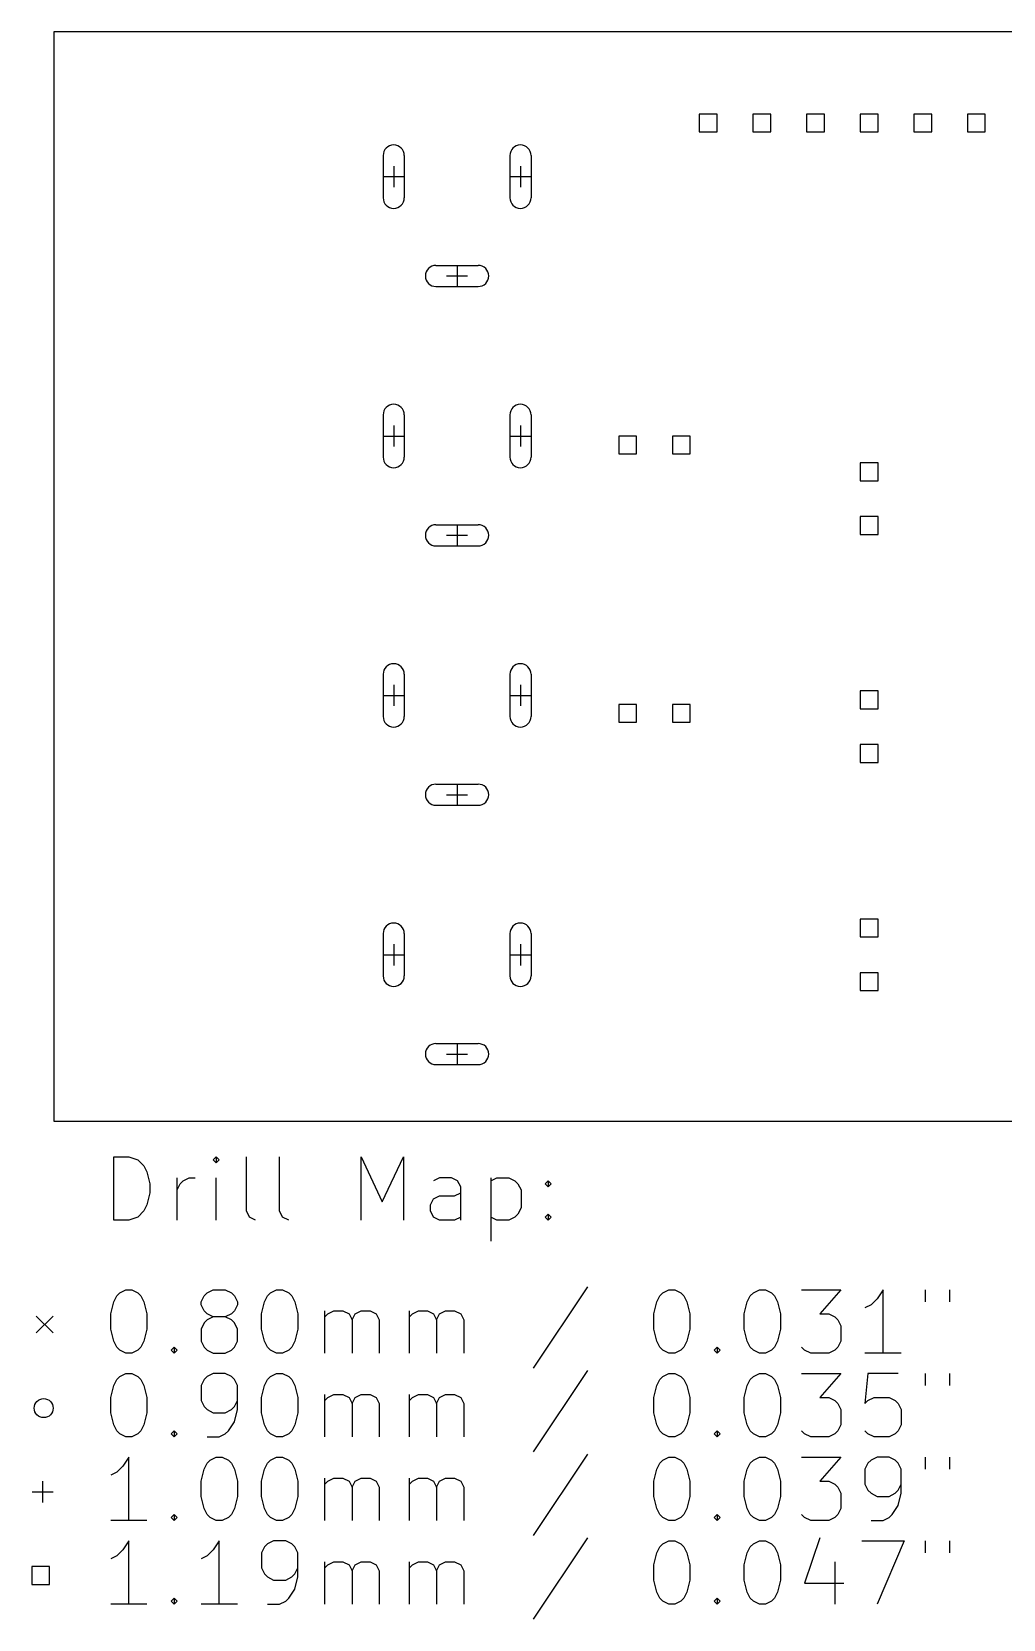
# Model space of a CAD drawing. Extents: x 3.94 to 7.64, y -5.16 to -2.18.
# Drawn here: x 3.939 to 5.75, y -5.138 to -2.18 of the extents above; entities that cross this region are included whole.
import ezdxf

# ---------------------------------------------------------------- set-up
doc = ezdxf.new("R2010")
doc.units = 0
doc.header["$MEASUREMENT"] = 0
doc.layers.add('BLACK', color=7, linetype='CONTINUOUS')

msp = doc.modelspace()

# ---------------------------------------------------------------- linework, layer by layer
at = {"layer": 'BLACK', "linetype": 'CONTINUOUS'}
for p, q in [((3.98, -2.18), (3.98, -4.21)), ((6.76, -2.18), (3.98, -2.18)), ((5.21656, -2.33344), (5.18344, -2.33344)), ((5.18344, -2.33344), (5.18344, -2.36656)), ((5.21656, -2.36656), (5.21656, -2.33344)), ((5.31656, -2.33344), (5.28344, -2.33344)), ((5.28344, -2.33344), (5.28344, -2.36656)), ((5.31656, -2.36656), (5.31656, -2.33344)), ((5.41656, -2.33344), (5.38344, -2.33344)), ((5.38344, -2.33344), (5.38344, -2.36656)), ((5.41656, -2.36656), (5.41656, -2.33344)), ((5.51656, -2.33344), (5.48344, -2.33344)), ((5.48344, -2.33344), (5.48344, -2.36656)), ((5.51656, -2.36656), (5.51656, -2.33344)), ((5.61656, -2.33344), (5.58344, -2.33344)), ((5.58344, -2.33344), (5.58344, -2.36656)), ((5.61656, -2.36656), (5.61656, -2.33344)), ((5.71656, -2.33344), (5.68344, -2.33344)), ((5.68344, -2.33344), (5.68344, -2.36656)), ((5.71656, -2.36656), (5.71656, -2.33344)), ((5.18344, -2.36656), (5.21656, -2.36656)), ((5.28344, -2.36656), (5.31656, -2.36656)), ((5.38344, -2.36656), (5.41656, -2.36656)), ((5.48344, -2.36656), (5.51656, -2.36656)), ((5.58344, -2.36656), (5.61656, -2.36656)), ((5.68344, -2.36656), (5.71656, -2.36656)), ((4.59409, -2.41063), (4.59409, -2.48937)), ((4.63346, -2.41063), (4.63346, -2.48937)), ((4.83031, -2.41063), (4.83031, -2.48937)), ((4.86969, -2.41063), (4.86969, -2.48937)), ((4.59409, -2.45), (4.63346, -2.45)), ((4.61378, -2.43031), (4.61378, -2.46969)), ((4.83031, -2.45), (4.86969, -2.45)), ((4.85, -2.43031), (4.85, -2.46969)), ((4.69252, -2.61535), (4.77126, -2.61535)), ((4.73189, -2.61535), (4.73189, -2.65472)), ((4.69252, -2.65472), (4.77126, -2.65472)), ((4.7122, -2.63504), (4.75157, -2.63504)), ((4.59409, -2.89396), (4.59409, -2.9727)), ((4.63346, -2.89396), (4.63346, -2.9727)), ((4.83031, -2.89396), (4.83031, -2.9727)), ((4.86969, -2.89396), (4.86969, -2.9727)), ((4.61378, -2.91365), (4.61378, -2.95302)), ((4.85, -2.91365), (4.85, -2.95302)), ((4.59409, -2.93333), (4.63346, -2.93333)), ((4.83031, -2.93333), (4.86969, -2.93333)), ((5.06656, -2.93344), (5.03344, -2.93344)), ((5.03344, -2.93344), (5.03344, -2.96656)), ((5.06656, -2.96656), (5.06656, -2.93344)), ((5.16656, -2.93344), (5.13344, -2.93344)), ((5.13344, -2.93344), (5.13344, -2.96656)), ((5.16656, -2.96656), (5.16656, -2.93344)), ((5.03344, -2.96656), (5.06656, -2.96656)), ((5.13344, -2.96656), (5.16656, -2.96656)), ((5.51656, -2.98344), (5.48344, -2.98344)), ((5.48344, -2.98344), (5.48344, -3.01656)), ((5.51656, -3.01656), (5.51656, -2.98344)), ((5.48344, -3.01656), (5.51656, -3.01656)), ((4.69252, -3.09869), (4.77126, -3.09869)), ((4.73189, -3.09869), (4.73189, -3.13806)), ((5.51656, -3.08344), (5.48344, -3.08344)), ((5.48344, -3.08344), (5.48344, -3.11656)), ((5.51656, -3.11656), (5.51656, -3.08344)), ((4.7122, -3.11837), (4.75157, -3.11837)), ((5.48344, -3.11656), (5.51656, -3.11656)), ((4.69252, -3.13806), (4.77126, -3.13806)), ((4.59409, -3.3773), (4.59409, -3.45604)), ((4.61378, -3.39698), (4.61378, -3.43635)), ((4.63346, -3.3773), (4.63346, -3.45604)), ((4.83031, -3.3773), (4.83031, -3.45604)), ((4.85, -3.39698), (4.85, -3.43635)), ((4.86969, -3.3773), (4.86969, -3.45604)), ((4.59409, -3.41667), (4.63346, -3.41667)), ((4.83031, -3.41667), (4.86969, -3.41667)), ((5.51656, -3.40844), (5.48344, -3.40844)), ((5.48344, -3.40844), (5.48344, -3.44156)), ((5.51656, -3.44156), (5.51656, -3.40844)), ((5.06656, -3.43344), (5.03344, -3.43344)), ((5.03344, -3.43344), (5.03344, -3.46656)), ((5.06656, -3.46656), (5.06656, -3.43344)), ((5.16656, -3.43344), (5.13344, -3.43344)), ((5.13344, -3.43344), (5.13344, -3.46656)), ((5.16656, -3.46656), (5.16656, -3.43344)), ((5.48344, -3.44156), (5.51656, -3.44156)), ((5.03344, -3.46656), (5.06656, -3.46656)), ((5.13344, -3.46656), (5.16656, -3.46656)), ((5.51656, -3.50844), (5.48344, -3.50844)), ((5.48344, -3.50844), (5.48344, -3.54156)), ((5.51656, -3.54156), (5.51656, -3.50844)), ((5.48344, -3.54156), (5.51656, -3.54156)), ((4.69252, -3.58202), (4.77126, -3.58202)), ((4.7122, -3.6017), (4.75157, -3.6017)), ((4.73189, -3.58202), (4.73189, -3.62139)), ((4.69252, -3.62139), (4.77126, -3.62139)), ((5.51656, -3.83344), (5.48344, -3.83344)), ((5.48344, -3.83344), (5.48344, -3.86656)), ((5.51656, -3.86656), (5.51656, -3.83344)), ((4.59409, -3.86063), (4.59409, -3.93937)), ((4.63346, -3.86063), (4.63346, -3.93937)), ((4.83031, -3.86063), (4.83031, -3.93937)), ((4.86969, -3.86063), (4.86969, -3.93937)), ((5.48344, -3.86656), (5.51656, -3.86656)), ((4.59409, -3.9), (4.63346, -3.9)), ((4.61378, -3.88031), (4.61378, -3.91969)), ((4.83031, -3.9), (4.86969, -3.9)), ((4.85, -3.88031), (4.85, -3.91969)), ((5.51656, -3.93344), (5.48344, -3.93344)), ((5.48344, -3.93344), (5.48344, -3.96656)), ((5.51656, -3.96656), (5.51656, -3.93344)), ((5.48344, -3.96656), (5.51656, -3.96656)), ((4.69252, -4.06535), (4.77126, -4.06535)), ((4.73189, -4.06535), (4.73189, -4.10472)), ((4.69252, -4.10472), (4.77126, -4.10472)), ((4.7122, -4.08504), (4.75157, -4.08504)), ((3.98, -4.21), (6.77, -4.21)), ((4.09178, -4.39434), (4.09178, -4.27623)), ((4.09178, -4.27623), (4.1199, -4.27623)), ((4.1199, -4.27623), (4.13678, -4.28185)), ((4.13678, -4.28185), (4.14803, -4.2931)), ((4.28301, -4.27623), (4.27738, -4.28185)), ((4.27738, -4.28185), (4.28301, -4.28747)), ((4.28863, -4.28185), (4.28301, -4.27623)), ((4.28301, -4.27623), (4.28301, -4.28747)), ((4.28301, -4.28747), (4.28863, -4.28185)), ((4.33925, -4.37746), (4.33925, -4.27623)), ((4.40112, -4.37746), (4.40112, -4.27623)), ((4.55298, -4.39434), (4.55298, -4.27623)), ((4.55298, -4.27623), (4.59235, -4.36059)), ((4.59235, -4.36059), (4.63172, -4.27623)), ((4.63172, -4.27623), (4.63172, -4.39434)), ((4.14803, -4.2931), (4.15365, -4.30435)), ((4.15365, -4.30435), (4.15927, -4.32684)), ((4.20989, -4.39434), (4.20989, -4.3156)), ((4.22114, -4.32122), (4.23239, -4.3156)), ((4.23239, -4.3156), (4.24364, -4.3156)), ((4.28301, -4.39434), (4.28301, -4.3156)), ((4.69921, -4.3156), (4.68796, -4.32122)), ((4.7217, -4.3156), (4.69921, -4.3156)), ((4.73295, -4.32122), (4.7217, -4.3156)), ((4.79482, -4.3156), (4.79482, -4.43371)), ((4.79482, -4.32122), (4.80607, -4.3156)), ((4.80607, -4.3156), (4.82857, -4.3156)), ((4.82857, -4.3156), (4.83981, -4.32122)), ((4.15927, -4.34372), (4.15365, -4.36621)), ((4.15927, -4.32684), (4.15927, -4.34372)), ((4.20989, -4.33809), (4.21552, -4.32684)), ((4.21552, -4.32684), (4.22114, -4.32122)), ((4.72733, -4.34934), (4.73858, -4.34372)), ((4.73858, -4.33247), (4.73295, -4.32122)), ((4.73858, -4.39434), (4.73858, -4.33247)), ((4.83981, -4.32122), (4.84544, -4.32684)), ((4.84544, -4.32684), (4.85106, -4.33809)), ((4.85106, -4.33809), (4.85106, -4.37184)), ((4.89606, -4.32684), (4.90168, -4.32122)), ((4.90168, -4.33247), (4.89606, -4.32684)), ((4.90168, -4.32122), (4.90731, -4.32684)), ((4.90168, -4.32122), (4.90168, -4.33247)), ((4.90731, -4.32684), (4.90168, -4.33247)), ((4.14803, -4.37746), (4.13678, -4.38871)), ((4.15365, -4.36621), (4.14803, -4.37746)), ((4.34488, -4.38871), (4.33925, -4.37746)), ((4.40674, -4.38871), (4.40112, -4.37746)), ((4.68233, -4.36621), (4.68796, -4.35497)), ((4.68233, -4.37746), (4.68233, -4.36621)), ((4.68796, -4.38871), (4.68233, -4.37746)), ((4.68796, -4.35497), (4.69921, -4.34934)), ((4.69921, -4.34934), (4.72733, -4.34934)), ((4.85106, -4.37184), (4.84544, -4.38309)), ((4.1199, -4.39434), (4.09178, -4.39434)), ((4.13678, -4.38871), (4.1199, -4.39434)), ((4.35612, -4.39434), (4.34488, -4.38871)), ((4.41799, -4.39434), (4.40674, -4.38871)), ((4.69921, -4.39434), (4.68796, -4.38871)), ((4.72733, -4.39434), (4.69921, -4.39434)), ((4.73858, -4.38871), (4.72733, -4.39434)), ((4.80607, -4.39434), (4.79482, -4.38871)), ((4.82857, -4.39434), (4.80607, -4.39434)), ((4.83981, -4.38871), (4.82857, -4.39434)), ((4.84544, -4.38309), (4.83981, -4.38871)), ((4.89606, -4.38871), (4.90168, -4.38309)), ((4.90168, -4.39434), (4.89606, -4.38871)), ((4.90168, -4.38309), (4.90731, -4.38871)), ((4.90168, -4.38309), (4.90168, -4.39434)), ((4.90731, -4.38871), (4.90168, -4.39434)), ((4.10303, -4.52988), (4.11428, -4.52426)), ((4.11428, -4.52426), (4.12553, -4.52426)), ((4.12553, -4.52426), (4.13678, -4.52988)), ((4.26614, -4.52988), (4.27738, -4.52426)), ((4.27738, -4.52426), (4.29988, -4.52426)), ((4.29988, -4.52426), (4.31113, -4.52988)), ((4.38425, -4.52988), (4.39549, -4.52426)), ((4.39549, -4.52426), (4.40674, -4.52426)), ((4.40674, -4.52426), (4.41799, -4.52988)), ((4.9748, -4.51863), (4.87356, -4.67049)), ((5.1154, -4.52988), (5.12665, -4.52426)), ((5.12665, -4.52426), (5.1379, -4.52426)), ((5.1379, -4.52426), (5.14915, -4.52988)), ((5.28413, -4.52988), (5.29538, -4.52426)), ((5.29538, -4.52426), (5.30663, -4.52426)), ((5.30663, -4.52426), (5.31788, -4.52988)), ((5.37412, -4.52426), (5.44724, -4.52426)), ((5.44724, -4.52426), (5.40787, -4.56925)), ((5.52598, -4.52426), (5.51473, -4.54113)), ((5.52598, -4.64237), (5.52598, -4.52426)), ((5.60472, -4.52426), (5.60472, -4.54675)), ((5.64971, -4.52426), (5.64971, -4.54675)), ((4.08616, -4.56925), (4.09178, -4.54675)), ((4.09178, -4.54675), (4.09741, -4.53551)), ((4.09741, -4.53551), (4.10303, -4.52988)), ((4.13678, -4.52988), (4.1424, -4.53551)), ((4.1424, -4.53551), (4.14803, -4.54675)), ((4.14803, -4.54675), (4.15365, -4.56925)), ((4.25489, -4.54675), (4.26051, -4.53551)), ((4.25489, -4.55238), (4.25489, -4.54675)), ((4.26051, -4.56363), (4.25489, -4.55238)), ((4.26051, -4.53551), (4.26614, -4.52988)), ((4.31113, -4.52988), (4.31675, -4.53551)), ((4.31675, -4.53551), (4.32238, -4.54675)), ((4.32238, -4.55238), (4.31675, -4.56363)), ((4.32238, -4.54675), (4.32238, -4.55238)), ((4.36737, -4.56925), (4.373, -4.54675)), ((4.373, -4.54675), (4.37862, -4.53551)), ((4.37862, -4.53551), (4.38425, -4.52988)), ((4.41799, -4.52988), (4.42362, -4.53551)), ((4.42362, -4.53551), (4.42924, -4.54675)), ((4.42924, -4.54675), (4.43486, -4.56925)), ((5.09853, -4.56925), (5.10416, -4.54675)), ((5.10416, -4.54675), (5.10978, -4.53551)), ((5.10978, -4.53551), (5.1154, -4.52988)), ((5.14915, -4.52988), (5.15477, -4.53551)), ((5.15477, -4.53551), (5.1604, -4.54675)), ((5.1604, -4.54675), (5.16602, -4.56925)), ((5.26726, -4.56925), (5.27289, -4.54675)), ((5.27289, -4.54675), (5.27851, -4.53551)), ((5.27851, -4.53551), (5.28413, -4.52988)), ((5.31788, -4.52988), (5.3235, -4.53551)), ((5.3235, -4.53551), (5.32913, -4.54675)), ((5.32913, -4.54675), (5.33475, -4.56925)), ((5.50348, -4.55238), (5.49223, -4.558)), ((5.51473, -4.54113), (5.50348, -4.55238)), ((3.94752, -4.57319), (3.97902, -4.60469)), ((3.97902, -4.57319), (3.94752, -4.60469)), ((4.08616, -4.59737), (4.08616, -4.56925)), ((4.15365, -4.56925), (4.15365, -4.59737)), ((4.26614, -4.56925), (4.26051, -4.56363)), ((4.26614, -4.5805), (4.26051, -4.58612)), ((4.27738, -4.57488), (4.26614, -4.56925)), ((4.27738, -4.57488), (4.26614, -4.5805)), ((4.29988, -4.57488), (4.27738, -4.57488)), ((4.31113, -4.56925), (4.29988, -4.57488)), ((4.31113, -4.5805), (4.29988, -4.57488)), ((4.31675, -4.56363), (4.31113, -4.56925)), ((4.31675, -4.58612), (4.31113, -4.5805)), ((4.36737, -4.59737), (4.36737, -4.56925)), ((4.43486, -4.56925), (4.43486, -4.59737)), ((4.48548, -4.64237), (4.48548, -4.56363)), ((4.48548, -4.57488), (4.49111, -4.56925)), ((4.49111, -4.56925), (4.50236, -4.56363)), ((4.50236, -4.56363), (4.51923, -4.56363)), ((4.51923, -4.56363), (4.53048, -4.56925)), ((4.53048, -4.56925), (4.5361, -4.5805)), ((4.5361, -4.5805), (4.54173, -4.56925)), ((4.5361, -4.5805), (4.5361, -4.64237)), ((4.54173, -4.56925), (4.55298, -4.56363)), ((4.55298, -4.56363), (4.56985, -4.56363)), ((4.56985, -4.56363), (4.5811, -4.56925)), ((4.5811, -4.56925), (4.58672, -4.5805)), ((4.58672, -4.5805), (4.58672, -4.64237)), ((4.64296, -4.64237), (4.64296, -4.56363)), ((4.64296, -4.57488), (4.64859, -4.56925)), ((4.64859, -4.56925), (4.65984, -4.56363)), ((4.65984, -4.56363), (4.67671, -4.56363)), ((4.67671, -4.56363), (4.68796, -4.56925)), ((4.68796, -4.56925), (4.69358, -4.5805)), ((4.69358, -4.5805), (4.69921, -4.56925)), ((4.69358, -4.5805), (4.69358, -4.64237)), ((4.69921, -4.56925), (4.71046, -4.56363)), ((4.71046, -4.56363), (4.72733, -4.56363)), ((4.72733, -4.56363), (4.73858, -4.56925)), ((4.73858, -4.56925), (4.7442, -4.5805)), ((4.7442, -4.5805), (4.7442, -4.64237)), ((5.09853, -4.59737), (5.09853, -4.56925)), ((5.16602, -4.56925), (5.16602, -4.59737)), ((5.26726, -4.59737), (5.26726, -4.56925)), ((5.33475, -4.56925), (5.33475, -4.59737)), ((5.40787, -4.56925), (5.42474, -4.56925)), ((5.42474, -4.56925), (5.43599, -4.57488)), ((5.43599, -4.57488), (5.44161, -4.5805)), ((5.44161, -4.5805), (5.44724, -4.59175)), ((4.09178, -4.61987), (4.08616, -4.59737)), ((4.15365, -4.59737), (4.14803, -4.61987)), ((4.26051, -4.58612), (4.25489, -4.59737)), ((4.25489, -4.59737), (4.25489, -4.61987)), ((4.32238, -4.59737), (4.31675, -4.58612)), ((4.32238, -4.61987), (4.32238, -4.59737)), ((4.373, -4.61987), (4.36737, -4.59737)), ((4.43486, -4.59737), (4.42924, -4.61987)), ((5.10416, -4.61987), (5.09853, -4.59737)), ((5.16602, -4.59737), (5.1604, -4.61987)), ((5.27289, -4.61987), (5.26726, -4.59737)), ((5.33475, -4.59737), (5.32913, -4.61987)), ((5.44724, -4.59175), (5.44724, -4.61987)), ((4.09741, -4.63112), (4.09178, -4.61987)), ((4.10303, -4.63674), (4.09741, -4.63112)), ((4.11428, -4.64237), (4.10303, -4.63674)), ((4.12553, -4.64237), (4.11428, -4.64237)), ((4.13678, -4.63674), (4.12553, -4.64237)), ((4.1424, -4.63112), (4.13678, -4.63674)), ((4.14803, -4.61987), (4.1424, -4.63112)), ((4.19864, -4.63674), (4.20427, -4.63112)), ((4.20427, -4.64237), (4.19864, -4.63674)), ((4.20427, -4.63112), (4.20989, -4.63674)), ((4.20427, -4.63112), (4.20427, -4.64237)), ((4.20989, -4.63674), (4.20427, -4.64237)), ((4.25489, -4.61987), (4.26051, -4.63112)), ((4.26051, -4.63112), (4.26614, -4.63674)), ((4.26614, -4.63674), (4.27738, -4.64237)), ((4.27738, -4.64237), (4.29988, -4.64237)), ((4.29988, -4.64237), (4.31113, -4.63674)), ((4.31113, -4.63674), (4.31675, -4.63112)), ((4.31675, -4.63112), (4.32238, -4.61987)), ((4.37862, -4.63112), (4.373, -4.61987)), ((4.38425, -4.63674), (4.37862, -4.63112)), ((4.39549, -4.64237), (4.38425, -4.63674)), ((4.40674, -4.64237), (4.39549, -4.64237)), ((4.41799, -4.63674), (4.40674, -4.64237)), ((4.42362, -4.63112), (4.41799, -4.63674)), ((4.42924, -4.61987), (4.42362, -4.63112)), ((5.10978, -4.63112), (5.10416, -4.61987)), ((5.1154, -4.63674), (5.10978, -4.63112)), ((5.12665, -4.64237), (5.1154, -4.63674)), ((5.1379, -4.64237), (5.12665, -4.64237)), ((5.14915, -4.63674), (5.1379, -4.64237)), ((5.15477, -4.63112), (5.14915, -4.63674)), ((5.1604, -4.61987), (5.15477, -4.63112)), ((5.21102, -4.63674), (5.21664, -4.63112)), ((5.21664, -4.64237), (5.21102, -4.63674)), ((5.21664, -4.63112), (5.22227, -4.63674)), ((5.21664, -4.63112), (5.21664, -4.64237)), ((5.22227, -4.63674), (5.21664, -4.64237)), ((5.27851, -4.63112), (5.27289, -4.61987)), ((5.28413, -4.63674), (5.27851, -4.63112)), ((5.29538, -4.64237), (5.28413, -4.63674)), ((5.30663, -4.64237), (5.29538, -4.64237)), ((5.31788, -4.63674), (5.30663, -4.64237)), ((5.3235, -4.63112), (5.31788, -4.63674)), ((5.32913, -4.61987), (5.3235, -4.63112)), ((5.37975, -4.63674), (5.37412, -4.63112)), ((5.391, -4.64237), (5.37975, -4.63674)), ((5.42474, -4.64237), (5.391, -4.64237)), ((5.43599, -4.63674), (5.42474, -4.64237)), ((5.44161, -4.63112), (5.43599, -4.63674)), ((5.44724, -4.61987), (5.44161, -4.63112)), ((5.55972, -4.64237), (5.49223, -4.64237)), ((4.08616, -4.72516), (4.09178, -4.70266)), ((4.09178, -4.70266), (4.09741, -4.69141)), ((4.09741, -4.69141), (4.10303, -4.68579)), ((4.10303, -4.68579), (4.11428, -4.68016)), ((4.11428, -4.68016), (4.12553, -4.68016)), ((4.12553, -4.68016), (4.13678, -4.68579)), ((4.13678, -4.68579), (4.1424, -4.69141)), ((4.1424, -4.69141), (4.14803, -4.70266)), ((4.14803, -4.70266), (4.15365, -4.72516)), ((4.26051, -4.69141), (4.25489, -4.70266)), ((4.25489, -4.70266), (4.25489, -4.73078)), ((4.26614, -4.68579), (4.26051, -4.69141)), ((4.27738, -4.68016), (4.26614, -4.68579)), ((4.29988, -4.68016), (4.27738, -4.68016)), ((4.31113, -4.68579), (4.29988, -4.68016)), ((4.31675, -4.69141), (4.31113, -4.68579)), ((4.32238, -4.70266), (4.31675, -4.69141)), ((4.32238, -4.74765), (4.32238, -4.70266)), ((4.36737, -4.72516), (4.373, -4.70266)), ((4.373, -4.70266), (4.37862, -4.69141)), ((4.37862, -4.69141), (4.38425, -4.68579)), ((4.38425, -4.68579), (4.39549, -4.68016)), ((4.39549, -4.68016), (4.40674, -4.68016)), ((4.40674, -4.68016), (4.41799, -4.68579)), ((4.41799, -4.68579), (4.42362, -4.69141)), ((4.42362, -4.69141), (4.42924, -4.70266)), ((4.42924, -4.70266), (4.43486, -4.72516)), ((4.9748, -4.67454), (4.87356, -4.82639)), ((5.09853, -4.72516), (5.10416, -4.70266)), ((5.10416, -4.70266), (5.10978, -4.69141)), ((5.10978, -4.69141), (5.1154, -4.68579)), ((5.1154, -4.68579), (5.12665, -4.68016)), ((5.12665, -4.68016), (5.1379, -4.68016)), ((5.1379, -4.68016), (5.14915, -4.68579)), ((5.14915, -4.68579), (5.15477, -4.69141)), ((5.15477, -4.69141), (5.1604, -4.70266)), ((5.1604, -4.70266), (5.16602, -4.72516)), ((5.26726, -4.72516), (5.27289, -4.70266)), ((5.27289, -4.70266), (5.27851, -4.69141)), ((5.27851, -4.69141), (5.28413, -4.68579)), ((5.28413, -4.68579), (5.29538, -4.68016)), ((5.29538, -4.68016), (5.30663, -4.68016)), ((5.30663, -4.68016), (5.31788, -4.68579)), ((5.31788, -4.68579), (5.3235, -4.69141)), ((5.3235, -4.69141), (5.32913, -4.70266)), ((5.32913, -4.70266), (5.33475, -4.72516)), ((5.37412, -4.68016), (5.44724, -4.68016)), ((5.44724, -4.68016), (5.40787, -4.72516)), ((5.49786, -4.68016), (5.49223, -4.73641)), ((5.5541, -4.68016), (5.49786, -4.68016)), ((5.60472, -4.68016), (5.60472, -4.70266)), ((5.64971, -4.68016), (5.64971, -4.70266)), ((4.08616, -4.75328), (4.08616, -4.72516)), ((4.15365, -4.72516), (4.15365, -4.75328)), ((4.25489, -4.73078), (4.26051, -4.74203)), ((4.31675, -4.74203), (4.32238, -4.73078)), ((4.36737, -4.75328), (4.36737, -4.72516)), ((4.43486, -4.72516), (4.43486, -4.75328)), ((4.48548, -4.79827), (4.48548, -4.71953)), ((4.48548, -4.73078), (4.49111, -4.72516)), ((4.49111, -4.72516), (4.50236, -4.71953)), ((4.50236, -4.71953), (4.51923, -4.71953)), ((4.51923, -4.71953), (4.53048, -4.72516)), ((4.53048, -4.72516), (4.5361, -4.73641)), ((4.5361, -4.73641), (4.54173, -4.72516)), ((4.54173, -4.72516), (4.55298, -4.71953)), ((4.55298, -4.71953), (4.56985, -4.71953)), ((4.56985, -4.71953), (4.5811, -4.72516)), ((4.5811, -4.72516), (4.58672, -4.73641)), ((4.64296, -4.79827), (4.64296, -4.71953)), ((4.64296, -4.73078), (4.64859, -4.72516)), ((4.64859, -4.72516), (4.65984, -4.71953)), ((4.65984, -4.71953), (4.67671, -4.71953)), ((4.67671, -4.71953), (4.68796, -4.72516)), ((4.68796, -4.72516), (4.69358, -4.73641)), ((4.69358, -4.73641), (4.69921, -4.72516)), ((4.69921, -4.72516), (4.71046, -4.71953)), ((4.71046, -4.71953), (4.72733, -4.71953)), ((4.72733, -4.71953), (4.73858, -4.72516)), ((4.73858, -4.72516), (4.7442, -4.73641)), ((5.09853, -4.75328), (5.09853, -4.72516)), ((5.16602, -4.72516), (5.16602, -4.75328)), ((5.26726, -4.75328), (5.26726, -4.72516)), ((5.33475, -4.72516), (5.33475, -4.75328)), ((5.40787, -4.72516), (5.42474, -4.72516)), ((5.42474, -4.72516), (5.43599, -4.73078)), ((5.43599, -4.73078), (5.44161, -4.73641)), ((5.49223, -4.73641), (5.49786, -4.73078)), ((5.49786, -4.73078), (5.50911, -4.72516)), ((5.50911, -4.72516), (5.53723, -4.72516)), ((5.53723, -4.72516), (5.54848, -4.73078)), ((5.54848, -4.73078), (5.5541, -4.73641)), ((4.09178, -4.77578), (4.08616, -4.75328)), ((4.15365, -4.75328), (4.14803, -4.77578)), ((4.26051, -4.74203), (4.26614, -4.74765)), ((4.26614, -4.74765), (4.27738, -4.75328)), ((4.27738, -4.75328), (4.29988, -4.75328)), ((4.29988, -4.75328), (4.31113, -4.74765)), ((4.31113, -4.74765), (4.31675, -4.74203)), ((4.31675, -4.77015), (4.32238, -4.74765)), ((4.373, -4.77578), (4.36737, -4.75328)), ((4.43486, -4.75328), (4.42924, -4.77578)), ((4.5361, -4.73641), (4.5361, -4.79827)), ((4.58672, -4.73641), (4.58672, -4.79827)), ((4.69358, -4.73641), (4.69358, -4.79827)), ((4.7442, -4.73641), (4.7442, -4.79827)), ((5.10416, -4.77578), (5.09853, -4.75328)), ((5.16602, -4.75328), (5.1604, -4.77578)), ((5.27289, -4.77578), (5.26726, -4.75328)), ((5.33475, -4.75328), (5.32913, -4.77578)), ((5.44161, -4.73641), (5.44724, -4.74765)), ((5.44724, -4.74765), (5.44724, -4.77578)), ((5.5541, -4.73641), (5.55972, -4.74765)), ((5.55972, -4.74765), (5.55972, -4.77578)), ((4.09741, -4.78702), (4.09178, -4.77578)), ((4.10303, -4.79265), (4.09741, -4.78702)), ((4.1424, -4.78702), (4.13678, -4.79265)), ((4.14803, -4.77578), (4.1424, -4.78702)), ((4.19864, -4.79265), (4.20427, -4.78702)), ((4.20427, -4.78702), (4.20989, -4.79265)), ((4.20427, -4.78702), (4.20427, -4.79827)), ((4.29988, -4.79265), (4.30551, -4.78702)), ((4.30551, -4.78702), (4.31675, -4.77015)), ((4.37862, -4.78702), (4.373, -4.77578)), ((4.38425, -4.79265), (4.37862, -4.78702)), ((4.42362, -4.78702), (4.41799, -4.79265)), ((4.42924, -4.77578), (4.42362, -4.78702)), ((5.10978, -4.78702), (5.10416, -4.77578)), ((5.1154, -4.79265), (5.10978, -4.78702)), ((5.15477, -4.78702), (5.14915, -4.79265)), ((5.1604, -4.77578), (5.15477, -4.78702)), ((5.21102, -4.79265), (5.21664, -4.78702)), ((5.21664, -4.78702), (5.22227, -4.79265)), ((5.21664, -4.78702), (5.21664, -4.79827)), ((5.27851, -4.78702), (5.27289, -4.77578)), ((5.28413, -4.79265), (5.27851, -4.78702)), ((5.3235, -4.78702), (5.31788, -4.79265)), ((5.32913, -4.77578), (5.3235, -4.78702)), ((5.37975, -4.79265), (5.37412, -4.78702)), ((5.44161, -4.78702), (5.43599, -4.79265)), ((5.44724, -4.77578), (5.44161, -4.78702)), ((5.49786, -4.79265), (5.49223, -4.78702)), ((5.5541, -4.78702), (5.54848, -4.79265)), ((5.55972, -4.77578), (5.5541, -4.78702)), ((4.11428, -4.79827), (4.10303, -4.79265)), ((4.12553, -4.79827), (4.11428, -4.79827)), ((4.13678, -4.79265), (4.12553, -4.79827)), ((4.20427, -4.79827), (4.19864, -4.79265)), ((4.20989, -4.79265), (4.20427, -4.79827)), ((4.26614, -4.79827), (4.28863, -4.79827)), ((4.28863, -4.79827), (4.29988, -4.79265)), ((4.39549, -4.79827), (4.38425, -4.79265)), ((4.40674, -4.79827), (4.39549, -4.79827)), ((4.41799, -4.79265), (4.40674, -4.79827)), ((5.12665, -4.79827), (5.1154, -4.79265)), ((5.1379, -4.79827), (5.12665, -4.79827)), ((5.14915, -4.79265), (5.1379, -4.79827)), ((5.21664, -4.79827), (5.21102, -4.79265)), ((5.22227, -4.79265), (5.21664, -4.79827)), ((5.29538, -4.79827), (5.28413, -4.79265)), ((5.30663, -4.79827), (5.29538, -4.79827)), ((5.31788, -4.79265), (5.30663, -4.79827)), ((5.391, -4.79827), (5.37975, -4.79265)), ((5.42474, -4.79827), (5.391, -4.79827)), ((5.43599, -4.79265), (5.42474, -4.79827)), ((5.50911, -4.79827), (5.49786, -4.79265)), ((5.53723, -4.79827), (5.50911, -4.79827)), ((5.54848, -4.79265), (5.53723, -4.79827)), ((4.1199, -4.83607), (4.10866, -4.85294)), ((4.1199, -4.95418), (4.1199, -4.83607)), ((4.26051, -4.85857), (4.26614, -4.84732)), ((4.26614, -4.84732), (4.27176, -4.84169)), ((4.27176, -4.84169), (4.28301, -4.83607)), ((4.28301, -4.83607), (4.29426, -4.83607)), ((4.29426, -4.83607), (4.30551, -4.84169)), ((4.30551, -4.84169), (4.31113, -4.84732)), ((4.31113, -4.84732), (4.31675, -4.85857)), ((4.373, -4.85857), (4.37862, -4.84732)), ((4.37862, -4.84732), (4.38425, -4.84169)), ((4.38425, -4.84169), (4.39549, -4.83607)), ((4.39549, -4.83607), (4.40674, -4.83607)), ((4.40674, -4.83607), (4.41799, -4.84169)), ((4.41799, -4.84169), (4.42362, -4.84732)), ((4.42362, -4.84732), (4.42924, -4.85857)), ((4.9748, -4.83044), (4.87356, -4.9823)), ((5.10416, -4.85857), (5.10978, -4.84732)), ((5.10978, -4.84732), (5.1154, -4.84169)), ((5.1154, -4.84169), (5.12665, -4.83607)), ((5.12665, -4.83607), (5.1379, -4.83607)), ((5.1379, -4.83607), (5.14915, -4.84169)), ((5.14915, -4.84169), (5.15477, -4.84732)), ((5.15477, -4.84732), (5.1604, -4.85857)), ((5.27289, -4.85857), (5.27851, -4.84732)), ((5.27851, -4.84732), (5.28413, -4.84169)), ((5.28413, -4.84169), (5.29538, -4.83607)), ((5.29538, -4.83607), (5.30663, -4.83607)), ((5.30663, -4.83607), (5.31788, -4.84169)), ((5.31788, -4.84169), (5.3235, -4.84732)), ((5.3235, -4.84732), (5.32913, -4.85857)), ((5.37412, -4.83607), (5.44724, -4.83607)), ((5.44724, -4.83607), (5.40787, -4.88106)), ((5.49786, -4.84732), (5.49223, -4.85857)), ((5.50348, -4.84169), (5.49786, -4.84732)), ((5.51473, -4.83607), (5.50348, -4.84169)), ((5.53723, -4.83607), (5.51473, -4.83607)), ((5.54848, -4.84169), (5.53723, -4.83607)), ((5.5541, -4.84732), (5.54848, -4.84169)), ((5.55972, -4.85857), (5.5541, -4.84732)), ((5.60472, -4.83607), (5.60472, -4.85857)), ((5.64971, -4.83607), (5.64971, -4.85857)), ((4.09741, -4.86419), (4.08616, -4.86981)), ((4.10866, -4.85294), (4.09741, -4.86419)), ((4.25489, -4.88106), (4.26051, -4.85857)), ((4.31675, -4.85857), (4.32238, -4.88106)), ((4.36737, -4.88106), (4.373, -4.85857)), ((4.42924, -4.85857), (4.43486, -4.88106)), ((4.48548, -4.95418), (4.48548, -4.87544)), ((4.49111, -4.88106), (4.50236, -4.87544)), ((4.50236, -4.87544), (4.51923, -4.87544)), ((4.51923, -4.87544), (4.53048, -4.88106)), ((4.54173, -4.88106), (4.55298, -4.87544)), ((4.55298, -4.87544), (4.56985, -4.87544)), ((4.56985, -4.87544), (4.5811, -4.88106)), ((4.64296, -4.95418), (4.64296, -4.87544)), ((4.64859, -4.88106), (4.65984, -4.87544)), ((4.65984, -4.87544), (4.67671, -4.87544)), ((4.67671, -4.87544), (4.68796, -4.88106)), ((4.69921, -4.88106), (4.71046, -4.87544)), ((4.71046, -4.87544), (4.72733, -4.87544)), ((4.72733, -4.87544), (4.73858, -4.88106)), ((5.09853, -4.88106), (5.10416, -4.85857)), ((5.1604, -4.85857), (5.16602, -4.88106)), ((5.26726, -4.88106), (5.27289, -4.85857)), ((5.32913, -4.85857), (5.33475, -4.88106)), ((5.49223, -4.85857), (5.49223, -4.88669)), ((5.55972, -4.90356), (5.55972, -4.85857)), ((3.93965, -4.90075), (3.97902, -4.90075)), ((3.95933, -4.88106), (3.95933, -4.92043)), ((4.25489, -4.90918), (4.25489, -4.88106)), ((4.26051, -4.93168), (4.25489, -4.90918)), ((4.32238, -4.90918), (4.31675, -4.93168)), ((4.32238, -4.88106), (4.32238, -4.90918)), ((4.36737, -4.90918), (4.36737, -4.88106)), ((4.373, -4.93168), (4.36737, -4.90918)), ((4.43486, -4.90918), (4.42924, -4.93168)), ((4.43486, -4.88106), (4.43486, -4.90918)), ((4.48548, -4.88669), (4.49111, -4.88106)), ((4.53048, -4.88106), (4.5361, -4.89231)), ((4.5361, -4.89231), (4.54173, -4.88106)), ((4.5361, -4.89231), (4.5361, -4.95418)), ((4.5811, -4.88106), (4.58672, -4.89231)), ((4.58672, -4.89231), (4.58672, -4.95418)), ((4.64296, -4.88669), (4.64859, -4.88106)), ((4.68796, -4.88106), (4.69358, -4.89231)), ((4.69358, -4.89231), (4.69921, -4.88106)), ((4.69358, -4.89231), (4.69358, -4.95418)), ((4.73858, -4.88106), (4.7442, -4.89231)), ((4.7442, -4.89231), (4.7442, -4.95418)), ((5.09853, -4.90918), (5.09853, -4.88106)), ((5.10416, -4.93168), (5.09853, -4.90918)), ((5.16602, -4.90918), (5.1604, -4.93168)), ((5.16602, -4.88106), (5.16602, -4.90918)), ((5.26726, -4.90918), (5.26726, -4.88106)), ((5.27289, -4.93168), (5.26726, -4.90918)), ((5.33475, -4.90918), (5.32913, -4.93168)), ((5.33475, -4.88106), (5.33475, -4.90918)), ((5.40787, -4.88106), (5.42474, -4.88106)), ((5.42474, -4.88106), (5.43599, -4.88669)), ((5.43599, -4.88669), (5.44161, -4.89231)), ((5.44161, -4.89231), (5.44724, -4.90356)), ((5.44724, -4.90356), (5.44724, -4.93168)), ((5.49223, -4.88669), (5.49786, -4.89794)), ((5.49786, -4.89794), (5.50348, -4.90356)), ((5.50348, -4.90356), (5.51473, -4.90918)), ((5.51473, -4.90918), (5.53723, -4.90918)), ((5.53723, -4.90918), (5.54848, -4.90356)), ((5.54848, -4.90356), (5.5541, -4.89794)), ((5.5541, -4.89794), (5.55972, -4.88669)), ((5.5541, -4.92606), (5.55972, -4.90356)), ((4.26614, -4.94293), (4.26051, -4.93168)), ((4.31675, -4.93168), (4.31113, -4.94293)), ((4.37862, -4.94293), (4.373, -4.93168)), ((4.42924, -4.93168), (4.42362, -4.94293)), ((5.10978, -4.94293), (5.10416, -4.93168)), ((5.1604, -4.93168), (5.15477, -4.94293)), ((5.27851, -4.94293), (5.27289, -4.93168)), ((5.32913, -4.93168), (5.3235, -4.94293)), ((5.44724, -4.93168), (5.44161, -4.94293)), ((5.54285, -4.94293), (5.5541, -4.92606)), ((4.15365, -4.95418), (4.08616, -4.95418)), ((4.19864, -4.94855), (4.20427, -4.94293)), ((4.20427, -4.95418), (4.19864, -4.94855)), ((4.20427, -4.94293), (4.20989, -4.94855)), ((4.20427, -4.94293), (4.20427, -4.95418)), ((4.20989, -4.94855), (4.20427, -4.95418)), ((4.27176, -4.94855), (4.26614, -4.94293)), ((4.28301, -4.95418), (4.27176, -4.94855)), ((4.29426, -4.95418), (4.28301, -4.95418)), ((4.30551, -4.94855), (4.29426, -4.95418)), ((4.31113, -4.94293), (4.30551, -4.94855)), ((4.38425, -4.94855), (4.37862, -4.94293)), ((4.39549, -4.95418), (4.38425, -4.94855)), ((4.40674, -4.95418), (4.39549, -4.95418)), ((4.41799, -4.94855), (4.40674, -4.95418)), ((4.42362, -4.94293), (4.41799, -4.94855)), ((5.1154, -4.94855), (5.10978, -4.94293)), ((5.12665, -4.95418), (5.1154, -4.94855)), ((5.1379, -4.95418), (5.12665, -4.95418)), ((5.14915, -4.94855), (5.1379, -4.95418)), ((5.15477, -4.94293), (5.14915, -4.94855)), ((5.21102, -4.94855), (5.21664, -4.94293)), ((5.21664, -4.95418), (5.21102, -4.94855)), ((5.21664, -4.94293), (5.22227, -4.94855)), ((5.21664, -4.94293), (5.21664, -4.95418)), ((5.22227, -4.94855), (5.21664, -4.95418)), ((5.28413, -4.94855), (5.27851, -4.94293)), ((5.29538, -4.95418), (5.28413, -4.94855)), ((5.30663, -4.95418), (5.29538, -4.95418)), ((5.31788, -4.94855), (5.30663, -4.95418)), ((5.3235, -4.94293), (5.31788, -4.94855)), ((5.37975, -4.94855), (5.37412, -4.94293)), ((5.391, -4.95418), (5.37975, -4.94855)), ((5.42474, -4.95418), (5.391, -4.95418)), ((5.43599, -4.94855), (5.42474, -4.95418)), ((5.44161, -4.94293), (5.43599, -4.94855)), ((5.50348, -4.95418), (5.52598, -4.95418)), ((5.52598, -4.95418), (5.53723, -4.94855)), ((5.53723, -4.94855), (5.54285, -4.94293)), ((4.1199, -4.99197), (4.10866, -5.00885)), ((4.1199, -5.11008), (4.1199, -4.99197)), ((4.28863, -4.99197), (4.27738, -5.00885)), ((4.28863, -5.11008), (4.28863, -4.99197)), ((4.37862, -4.9976), (4.373, -5.00322)), ((4.38987, -4.99197), (4.37862, -4.9976)), ((4.41237, -4.99197), (4.38987, -4.99197)), ((4.42362, -4.9976), (4.41237, -4.99197)), ((4.42924, -5.00322), (4.42362, -4.9976)), ((4.9748, -4.98635), (4.87356, -5.13821)), ((5.10978, -5.00322), (5.1154, -4.9976)), ((5.1154, -4.9976), (5.12665, -4.99197)), ((5.12665, -4.99197), (5.1379, -4.99197)), ((5.1379, -4.99197), (5.14915, -4.9976)), ((5.14915, -4.9976), (5.15477, -5.00322)), ((5.27851, -5.00322), (5.28413, -4.9976)), ((5.28413, -4.9976), (5.29538, -4.99197)), ((5.29538, -4.99197), (5.30663, -4.99197)), ((5.30663, -4.99197), (5.31788, -4.9976)), ((5.31788, -4.9976), (5.3235, -5.00322)), ((5.40787, -4.98635), (5.37975, -5.07071)), ((5.48661, -4.99197), (5.56535, -4.99197)), ((5.56535, -4.99197), (5.51473, -5.11008)), ((5.60472, -4.99197), (5.60472, -5.01447)), ((5.64971, -4.99197), (5.64971, -5.01447)), ((4.09741, -5.0201), (4.08616, -5.02572)), ((4.10866, -5.00885), (4.09741, -5.0201)), ((4.26614, -5.0201), (4.25489, -5.02572)), ((4.27738, -5.00885), (4.26614, -5.0201)), ((4.373, -5.00322), (4.36737, -5.01447)), ((4.36737, -5.01447), (4.36737, -5.04259)), ((4.43486, -5.01447), (4.42924, -5.00322)), ((4.43486, -5.05947), (4.43486, -5.01447)), ((5.09853, -5.03697), (5.10416, -5.01447)), ((5.10416, -5.01447), (5.10978, -5.00322)), ((5.15477, -5.00322), (5.1604, -5.01447)), ((5.1604, -5.01447), (5.16602, -5.03697)), ((5.26726, -5.03697), (5.27289, -5.01447)), ((5.27289, -5.01447), (5.27851, -5.00322)), ((5.3235, -5.00322), (5.32913, -5.01447)), ((5.32913, -5.01447), (5.33475, -5.03697)), ((3.97215, -5.04009), (3.93903, -5.04009)), ((3.93903, -5.04009), (3.93903, -5.07322)), ((3.97215, -5.07322), (3.97215, -5.04009)), ((4.36737, -5.04259), (4.373, -5.05384)), ((4.373, -5.05384), (4.37862, -5.05947)), ((4.42362, -5.05947), (4.42924, -5.05384)), ((4.42924, -5.05384), (4.43486, -5.04259)), ((4.48548, -5.11008), (4.48548, -5.03134)), ((4.48548, -5.04259), (4.49111, -5.03697)), ((4.49111, -5.03697), (4.50236, -5.03134)), ((4.50236, -5.03134), (4.51923, -5.03134)), ((4.51923, -5.03134), (4.53048, -5.03697)), ((4.53048, -5.03697), (4.5361, -5.04822)), ((4.5361, -5.04822), (4.54173, -5.03697)), ((4.5361, -5.04822), (4.5361, -5.11008)), ((4.54173, -5.03697), (4.55298, -5.03134)), ((4.55298, -5.03134), (4.56985, -5.03134)), ((4.56985, -5.03134), (4.5811, -5.03697)), ((4.5811, -5.03697), (4.58672, -5.04822)), ((4.58672, -5.04822), (4.58672, -5.11008)), ((4.64296, -5.11008), (4.64296, -5.03134)), ((4.64296, -5.04259), (4.64859, -5.03697)), ((4.64859, -5.03697), (4.65984, -5.03134)), ((4.65984, -5.03134), (4.67671, -5.03134)), ((4.67671, -5.03134), (4.68796, -5.03697)), ((4.68796, -5.03697), (4.69358, -5.04822)), ((4.69358, -5.04822), (4.69921, -5.03697)), ((4.69358, -5.04822), (4.69358, -5.11008)), ((4.69921, -5.03697), (4.71046, -5.03134)), ((4.71046, -5.03134), (4.72733, -5.03134)), ((4.72733, -5.03134), (4.73858, -5.03697)), ((4.73858, -5.03697), (4.7442, -5.04822)), ((4.7442, -5.04822), (4.7442, -5.11008)), ((5.09853, -5.06509), (5.09853, -5.03697)), ((5.16602, -5.03697), (5.16602, -5.06509)), ((5.26726, -5.06509), (5.26726, -5.03697)), ((5.33475, -5.03697), (5.33475, -5.06509)), ((5.43599, -5.03134), (5.43599, -5.11008)), ((3.93903, -5.07322), (3.97215, -5.07322)), ((4.37862, -5.05947), (4.38987, -5.06509)), ((4.38987, -5.06509), (4.41237, -5.06509)), ((4.41237, -5.06509), (4.42362, -5.05947)), ((4.41799, -5.09884), (4.42924, -5.08196)), ((4.42924, -5.08196), (4.43486, -5.05947)), ((5.10416, -5.08759), (5.09853, -5.06509)), ((5.10978, -5.09884), (5.10416, -5.08759)), ((5.1604, -5.08759), (5.15477, -5.09884)), ((5.16602, -5.06509), (5.1604, -5.08759)), ((5.27289, -5.08759), (5.26726, -5.06509)), ((5.27851, -5.09884), (5.27289, -5.08759)), ((5.32913, -5.08759), (5.3235, -5.09884)), ((5.33475, -5.06509), (5.32913, -5.08759)), ((5.37975, -5.07071), (5.45286, -5.07071)), ((4.15365, -5.11008), (4.08616, -5.11008)), ((4.19864, -5.10446), (4.20427, -5.09884)), ((4.20427, -5.11008), (4.19864, -5.10446)), ((4.20427, -5.09884), (4.20989, -5.10446)), ((4.20427, -5.09884), (4.20427, -5.11008)), ((4.20989, -5.10446), (4.20427, -5.11008)), ((4.32238, -5.11008), (4.25489, -5.11008)), ((4.37862, -5.11008), (4.40112, -5.11008)), ((4.40112, -5.11008), (4.41237, -5.10446)), ((4.41237, -5.10446), (4.41799, -5.09884)), ((5.1154, -5.10446), (5.10978, -5.09884)), ((5.12665, -5.11008), (5.1154, -5.10446)), ((5.1379, -5.11008), (5.12665, -5.11008)), ((5.14915, -5.10446), (5.1379, -5.11008)), ((5.15477, -5.09884), (5.14915, -5.10446)), ((5.21102, -5.10446), (5.21664, -5.09884)), ((5.21664, -5.11008), (5.21102, -5.10446)), ((5.21664, -5.09884), (5.22227, -5.10446)), ((5.21664, -5.09884), (5.21664, -5.11008)), ((5.22227, -5.10446), (5.21664, -5.11008)), ((5.28413, -5.10446), (5.27851, -5.09884)), ((5.29538, -5.11008), (5.28413, -5.10446)), ((5.30663, -5.11008), (5.29538, -5.11008)), ((5.31788, -5.10446), (5.30663, -5.11008)), ((5.3235, -5.09884), (5.31788, -5.10446))]:
    msp.add_line(p, q, dxfattribs=at)
at = {"layer": 'BLACK'}
msp.add_circle((3.9613, -4.74484), 0.01772, dxfattribs=at)
for centre, start, end in [((4.61378, -2.41063), 0, 180), ((4.85, -2.41063), 0, 180), ((4.61378, -2.48937), 180, 360), ((4.85, -2.48937), 180, 360), ((4.69252, -2.63504), 90, 270), ((4.77126, -2.63504), 270, 450), ((4.61378, -2.89396), 0, 180), ((4.85, -2.89396), 0, 180), ((4.61378, -2.9727), 180, 360), ((4.85, -2.9727), 180, 360), ((4.69252, -3.11837), 90, 270), ((4.77126, -3.11837), 270, 450), ((4.61378, -3.3773), 0, 180), ((4.85, -3.3773), 0, 180), ((4.61378, -3.45604), 180, 360), ((4.85, -3.45604), 180, 360), ((4.69252, -3.6017), 90, 270), ((4.77126, -3.6017), 270, 450), ((4.61378, -3.86063), 0, 180), ((4.85, -3.86063), 0, 180), ((4.61378, -3.93937), 180, 360), ((4.85, -3.93937), 180, 360), ((4.69252, -4.08504), 90, 270), ((4.77126, -4.08504), 270, 450)]:
    msp.add_arc(centre, 0.01969, start, end, dxfattribs=at)

doc.saveas('drawing.dxf')
